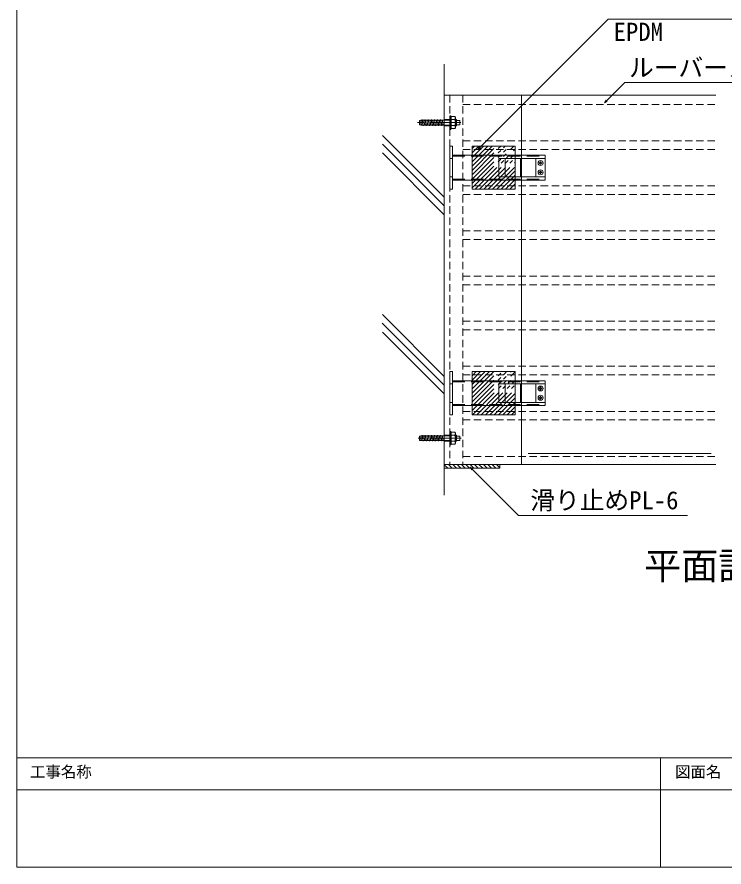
# Model space of a CAD drawing. Units: millimetres, scale not verified. Extents: x -1983 to 1977, y -1424 to 1384.
# Drawn here: x -1983 to -839, y -1424 to -48 of the extents above; entities that cross this region are included whole.
import ezdxf
from ezdxf.enums import TextEntityAlignment as Align

# ---------------------------------------------------------------- set-up
doc = ezdxf.new("R2010")
doc.units = ezdxf.units.MM
doc.header["$LTSCALE"] = 10
for name, pattern in [('CHAIN1', [8, 5, -1, 1, -1]), ('DASHED1', [1.8, 1.2, -0.6]), ('DASHED2', [3, 2, -1]), ('DOUBLE_CHAIN1', [8.8, 5, -1, 0.6, -0.6, 0.6, -1])]:
    doc.linetypes.add(name, pattern=pattern)
for name, color, linetype, lineweight in [('0-0', 2, 'Continuous', 18), ('0-1', 7, 'Continuous', 18), ('0-2', 7, 'Continuous', 18), ('0-9', 7, 'Continuous', 18), ('A-0', 6, 'Continuous', 18)]:
    doc.layers.add(name, color=color, linetype=linetype, lineweight=lineweight)
doc.styles.add('ＭＳ ゴシック', font='')
doc.styles.get('ＭＳ ゴシック').set_extended_font_data('MS Gothic')

msp = doc.modelspace()

# ---------------------------------------------------------------- linework, layer by layer
at = {"layer": '0-0'}
for p, q in [((-1261.61, -173.96), (-851.61, -173.96)), ((-1261.61, -771.96), (-851.61, -771.96))]:
    msp.add_line(p, q, dxfattribs=at)
at = {"layer": '0-0', "linetype": 'DASHED1'}
msp.add_line((-1261.61, -173.96), (-1261.61, -771.96), dxfattribs=at)
at = {"layer": '0-0', "color": 7, "linetype": 'DASHED1'}
for p, q in [((-1261.61, -188.96), (-851.61, -188.96)), ((-1261.61, -247.96), (-851.61, -247.96)), ((-1261.61, -261.96), (-851.61, -261.96)), ((-1261.61, -320.96), (-851.61, -320.96)), ((-1261.61, -334.96), (-851.61, -334.96)), ((-1261.61, -393.96), (-851.61, -393.96)), ((-1261.61, -407.96), (-851.61, -407.96)), ((-1261.61, -466.96), (-851.61, -466.96)), ((-1261.61, -480.96), (-851.61, -480.96)), ((-1261.61, -539.96), (-851.61, -539.96)), ((-1261.61, -553.96), (-851.61, -553.96)), ((-1261.61, -612.96), (-851.61, -612.96)), ((-1261.61, -626.96), (-851.61, -626.96)), ((-1261.61, -685.96), (-851.61, -685.96)), ((-1261.61, -699.96), (-851.61, -699.96)), ((-1261.61, -758.96), (-851.61, -758.96))]:
    msp.add_line(p, q, dxfattribs=at)
at = {"layer": '0-1'}
for p, q in [((-1291.61, -123.96), (-1291.61, -821.96)), ((-1291.61, -339.31), (-1391.61, -239.31)), ((-1291.61, -353.45), (-1391.61, -253.45)), ((-1291.61, -367.59), (-1391.61, -267.59)), ((-1291.61, -629.44), (-1391.61, -529.44)), ((-1291.61, -643.58), (-1392.1, -543.1)), ((-1291.61, -657.73), (-1391.61, -557.73))]:
    msp.add_line(p, q, dxfattribs=at)
at = {"layer": '0-2'}
for p, q in [((-1261.61, -173.96), (-1291.61, -173.96)), ((-1166.61, -173.96), (-1166.61, -771.96)), ((-1329.61, -214.46), (-1331.61, -214.96)), ((-1331.61, -214.96), (-1331.61, -221.96)), ((-1329.61, -214.46), (-1282.61, -214.46)), ((-1329.61, -214.46), (-1329.61, -222.45)), ((-1329.61, -215.45), (-1328.23, -222.45)), ((-1329.61, -215.62), (-1328.32, -222.95)), ((-1329.61, -216.39), (-1328.32, -222.95)), ((-1327.49, -213.46), (-1327.67, -214.46)), ((-1327.67, -214.46), (-1325.73, -223.45)), ((-1325.73, -223.45), (-1327.49, -213.46)), ((-1327.49, -213.46), (-1325.55, -222.45)), ((-1324.9, -213.96), (-1324.99, -214.46)), ((-1323.32, -222.95), (-1324.99, -214.46)), ((-1324.9, -213.96), (-1323.32, -222.95)), ((-1324.9, -213.96), (-1323.23, -222.45)), ((-1322.49, -213.46), (-1322.67, -214.46)), ((-1322.67, -214.46), (-1320.73, -223.45)), ((-1320.73, -223.45), (-1322.49, -213.46)), ((-1322.49, -213.46), (-1320.55, -222.45)), ((-1319.9, -213.96), (-1319.99, -214.46)), ((-1318.32, -222.95), (-1319.99, -214.46)), ((-1319.9, -213.96), (-1318.32, -222.95)), ((-1319.9, -213.96), (-1318.23, -222.45)), ((-1317.49, -213.46), (-1317.67, -214.46)), ((-1317.67, -214.46), (-1315.73, -223.45)), ((-1315.73, -223.45), (-1317.49, -213.46)), ((-1317.49, -213.46), (-1315.55, -222.45)), ((-1314.9, -213.96), (-1314.99, -214.46)), ((-1313.32, -222.95), (-1314.99, -214.46)), ((-1314.9, -213.96), (-1313.32, -222.95)), ((-1314.9, -213.96), (-1313.23, -222.45)), ((-1312.49, -213.46), (-1312.67, -214.46)), ((-1312.67, -214.46), (-1310.73, -223.45)), ((-1310.73, -223.45), (-1312.49, -213.46)), ((-1312.49, -213.46), (-1310.55, -222.45)), ((-1309.9, -213.96), (-1309.99, -214.46)), ((-1308.32, -222.95), (-1309.99, -214.46)), ((-1309.9, -213.96), (-1308.32, -222.95)), ((-1309.9, -213.96), (-1308.23, -222.45)), ((-1307.49, -213.46), (-1307.67, -214.46)), ((-1307.67, -214.46), (-1305.73, -223.45)), ((-1305.73, -223.45), (-1307.49, -213.46)), ((-1307.49, -213.46), (-1305.55, -222.45)), ((-1304.9, -213.96), (-1304.99, -214.46)), ((-1303.32, -222.95), (-1304.99, -214.46)), ((-1304.9, -213.96), (-1303.32, -222.95)), ((-1304.9, -213.96), (-1303.23, -222.45)), ((-1302.49, -213.46), (-1302.67, -214.46)), ((-1302.67, -214.46), (-1300.73, -223.45)), ((-1300.73, -223.45), (-1302.49, -213.46)), ((-1302.49, -213.46), (-1300.55, -222.45)), ((-1299.9, -213.96), (-1299.99, -214.46)), ((-1298.32, -222.95), (-1299.99, -214.46)), ((-1299.9, -213.96), (-1298.32, -222.95)), ((-1299.9, -213.96), (-1298.23, -222.45)), ((-1297.49, -213.46), (-1297.67, -214.46)), ((-1297.67, -214.46), (-1295.73, -223.45)), ((-1295.73, -223.45), (-1297.49, -213.46)), ((-1297.49, -213.46), (-1295.55, -222.45)), ((-1294.9, -213.96), (-1294.99, -214.46)), ((-1293.32, -222.95), (-1294.99, -214.46)), ((-1293.32, -222.95), (-1294.9, -213.96)), ((-1294.9, -213.96), (-1293.23, -222.45)), ((-1291.61, -213.46), (-1291.61, -223.46)), ((-1291.61, -213.46), (-1282.61, -213.46)), ((-1281.01, -207.46), (-1282.61, -207.46)), ((-1282.61, -207.96), (-1282.61, -228.96)), ((-1280.61, -211.96), (-1281.01, -207.46)), ((-1281.01, -229.46), (-1281.01, -207.46)), ((-1280.61, -208.64), (-1280.61, -228.27)), ((-1274.43, -213.55), (-1280.61, -213.55)), ((-1274.43, -213.55), (-1273.61, -210.21)), ((-1273.61, -210.21), (-1273.61, -226.71)), ((-1271.61, -213.46), (-1273.61, -213.46)), ((-1271.61, -213.46), (-1271.61, -223.46)), ((-1266.61, -214.96), (-1271.61, -214.96)), ((-1266.61, -214.96), (-1266.61, -221.96)), ((-1329.61, -222.45), (-1331.61, -221.96)), ((-1329.61, -222.45), (-1282.61, -222.45)), ((-1328.32, -222.95), (-1328.23, -222.45)), ((-1325.73, -223.45), (-1325.55, -222.45)), ((-1323.32, -222.95), (-1323.23, -222.45)), ((-1320.73, -223.45), (-1320.55, -222.45)), ((-1318.32, -222.95), (-1318.23, -222.45)), ((-1315.73, -223.45), (-1315.55, -222.45)), ((-1313.32, -222.95), (-1313.23, -222.45)), ((-1310.73, -223.45), (-1310.55, -222.45)), ((-1308.32, -222.95), (-1308.23, -222.45)), ((-1305.73, -223.45), (-1305.55, -222.45)), ((-1303.32, -222.95), (-1303.23, -222.45)), ((-1300.73, -223.45), (-1300.55, -222.45)), ((-1298.32, -222.95), (-1298.23, -222.45)), ((-1295.73, -223.45), (-1295.55, -222.45)), ((-1293.32, -222.95), (-1293.23, -222.45)), ((-1291.61, -223.45), (-1282.61, -223.45)), ((-1281.01, -229.46), (-1282.61, -229.46)), ((-1280.61, -224.96), (-1281.01, -229.46)), ((-1274.43, -223.36), (-1280.61, -223.36)), ((-1274.51, -228.27), (-1280.61, -228.27)), ((-1273.61, -226.71), (-1274.51, -228.27)), ((-1274.43, -223.36), (-1273.61, -226.71)), ((-1271.61, -223.46), (-1273.61, -223.46)), ((-1266.61, -221.96), (-1271.61, -221.96)), ((-1282.61, -256.46), (-1278.11, -256.46)), ((-1278.11, -256.46), (-1278.11, -326.46)), ((-1246.61, -256.46), (-1176.61, -256.46)), ((-1246.61, -256.46), (-1246.61, -326.46)), ((-1237.22, -261.8), (-1234.72, -257.47)), ((-1237.22, -261.8), (-1232.89, -259.3)), ((-1176.61, -256.46), (-1176.61, -326.46)), ((-1282.61, -276.46), (-1278.11, -276.46)), ((-1203.11, -276.46), (-1128.11, -276.46)), ((-1193.11, -276.46), (-1193.11, -306.46)), ((-1168.11, -276.46), (-1168.11, -306.46)), ((-1143.11, -276.46), (-1143.11, -306.46)), ((-1136.68, -283.48), (-1137.64, -283.49)), ((-1136.68, -284.43), (-1137.64, -284.42)), ((-1136.68, -283.48), (-1136.28, -283.29)), ((-1136.68, -284.43), (-1136.28, -284.62)), ((-1136.09, -282.89), (-1136.28, -283.29)), ((-1136.09, -285.03), (-1136.28, -284.62)), ((-1136.09, -282.89), (-1136.07, -281.93)), ((-1136.09, -285.03), (-1136.07, -285.98)), ((-1135.13, -282.89), (-1135.15, -281.93)), ((-1135.13, -285.03), (-1135.15, -285.98)), ((-1135.13, -282.89), (-1134.95, -283.29)), ((-1135.13, -285.03), (-1134.95, -284.62)), ((-1134.54, -283.48), (-1134.95, -283.29)), ((-1134.54, -284.43), (-1134.95, -284.62)), ((-1134.54, -283.48), (-1133.59, -283.49)), ((-1134.54, -284.43), (-1133.59, -284.42)), ((-1136.68, -298.48), (-1137.64, -298.49)), ((-1136.68, -299.43), (-1137.64, -299.42)), ((-1136.68, -298.48), (-1136.28, -298.29)), ((-1136.68, -299.43), (-1136.28, -299.62)), ((-1136.09, -297.89), (-1136.28, -298.29)), ((-1136.09, -300.03), (-1136.28, -299.62)), ((-1136.09, -297.89), (-1136.07, -296.93)), ((-1136.09, -300.03), (-1136.07, -300.98)), ((-1135.13, -297.89), (-1135.15, -296.93)), ((-1135.13, -300.03), (-1135.15, -300.98)), ((-1135.13, -297.89), (-1134.95, -298.29)), ((-1135.13, -300.03), (-1134.95, -299.62)), ((-1134.54, -298.48), (-1134.95, -298.29)), ((-1134.54, -299.43), (-1134.95, -299.62)), ((-1134.54, -298.48), (-1133.59, -298.49)), ((-1134.54, -299.43), (-1133.59, -299.42)), ((-1282.61, -306.46), (-1278.11, -306.46)), ((-1278.11, -311.46), (-1128.11, -311.46)), ((-1246.61, -326.46), (-1176.61, -326.46)), ((-1282.61, -621.46), (-1278.11, -621.46)), ((-1278.11, -621.46), (-1278.11, -691.46)), ((-1246.61, -621.46), (-1246.61, -691.46)), ((-1246.61, -621.46), (-1176.61, -621.46)), ((-1176.61, -621.46), (-1176.61, -691.46)), ((-1282.61, -641.46), (-1278.11, -641.46)), ((-1203.11, -641.46), (-1128.11, -641.46)), ((-1193.11, -641.46), (-1193.11, -671.46)), ((-1168.11, -641.46), (-1168.11, -671.46)), ((-1143.11, -641.46), (-1143.11, -671.46)), ((-1136.68, -648.48), (-1137.64, -648.49)), ((-1136.68, -649.43), (-1137.64, -649.42)), ((-1136.68, -648.48), (-1136.28, -648.29)), ((-1136.68, -649.43), (-1136.28, -649.62)), ((-1136.09, -647.89), (-1136.28, -648.29)), ((-1136.09, -650.03), (-1136.28, -649.62)), ((-1136.09, -647.89), (-1136.07, -646.93)), ((-1136.09, -650.03), (-1136.07, -650.98)), ((-1135.13, -647.89), (-1135.15, -646.93)), ((-1135.13, -650.03), (-1135.15, -650.98)), ((-1135.13, -647.89), (-1134.95, -648.29)), ((-1135.13, -650.03), (-1134.95, -649.62)), ((-1134.54, -648.48), (-1134.95, -648.29)), ((-1134.54, -649.43), (-1134.95, -649.62)), ((-1134.54, -648.48), (-1133.59, -648.49)), ((-1134.54, -649.43), (-1133.59, -649.42)), ((-1282.61, -671.46), (-1278.11, -671.46)), ((-1136.68, -663.48), (-1137.64, -663.49)), ((-1136.68, -664.43), (-1137.64, -664.42)), ((-1136.68, -663.48), (-1136.28, -663.29)), ((-1136.68, -664.43), (-1136.28, -664.62)), ((-1136.09, -662.89), (-1136.28, -663.29)), ((-1136.09, -665.03), (-1136.28, -664.62)), ((-1136.09, -662.89), (-1136.07, -661.93)), ((-1136.09, -665.03), (-1136.07, -665.98)), ((-1135.13, -662.89), (-1135.15, -661.93)), ((-1135.13, -665.03), (-1135.15, -665.98)), ((-1135.13, -662.89), (-1134.95, -663.29)), ((-1135.13, -665.03), (-1134.95, -664.62)), ((-1134.54, -663.48), (-1134.95, -663.29)), ((-1134.54, -664.43), (-1134.95, -664.62)), ((-1134.54, -663.48), (-1133.59, -663.49)), ((-1134.54, -664.43), (-1133.59, -664.42)), ((-1278.11, -676.46), (-1128.11, -676.46)), ((-1246.61, -691.46), (-1176.61, -691.46)), ((-1329.61, -725.46), (-1331.61, -725.96)), ((-1331.61, -725.96), (-1331.61, -732.96)), ((-1329.61, -725.46), (-1282.61, -725.46)), ((-1329.61, -725.46), (-1329.61, -733.45)), ((-1329.61, -726.45), (-1328.23, -733.45)), ((-1329.61, -726.62), (-1328.32, -733.95)), ((-1329.61, -727.39), (-1328.32, -733.95)), ((-1327.49, -724.46), (-1327.67, -725.46)), ((-1327.67, -725.46), (-1325.73, -734.45)), ((-1325.73, -734.45), (-1327.49, -724.46)), ((-1327.49, -724.46), (-1325.55, -733.45)), ((-1324.9, -724.96), (-1324.99, -725.46)), ((-1323.32, -733.95), (-1324.99, -725.46)), ((-1324.9, -724.96), (-1323.32, -733.95)), ((-1324.9, -724.96), (-1323.23, -733.45)), ((-1322.49, -724.46), (-1322.67, -725.46)), ((-1322.67, -725.46), (-1320.73, -734.45)), ((-1320.73, -734.45), (-1322.49, -724.46)), ((-1322.49, -724.46), (-1320.55, -733.45)), ((-1319.9, -724.96), (-1319.99, -725.46)), ((-1318.32, -733.95), (-1319.99, -725.46)), ((-1319.9, -724.96), (-1318.32, -733.95)), ((-1319.9, -724.96), (-1318.23, -733.45)), ((-1317.49, -724.46), (-1317.67, -725.46)), ((-1317.67, -725.46), (-1315.73, -734.45)), ((-1315.73, -734.45), (-1317.49, -724.46)), ((-1317.49, -724.46), (-1315.55, -733.45)), ((-1314.9, -724.96), (-1314.99, -725.46)), ((-1313.32, -733.95), (-1314.99, -725.46)), ((-1314.9, -724.96), (-1313.32, -733.95)), ((-1314.9, -724.96), (-1313.23, -733.45)), ((-1312.49, -724.46), (-1312.67, -725.46)), ((-1312.67, -725.46), (-1310.73, -734.45)), ((-1310.73, -734.45), (-1312.49, -724.46)), ((-1312.49, -724.46), (-1310.55, -733.45)), ((-1309.9, -724.96), (-1309.99, -725.46)), ((-1308.32, -733.95), (-1309.99, -725.46)), ((-1309.9, -724.96), (-1308.32, -733.95)), ((-1309.9, -724.96), (-1308.23, -733.45)), ((-1307.49, -724.46), (-1307.67, -725.46)), ((-1307.67, -725.46), (-1305.73, -734.45)), ((-1305.73, -734.45), (-1307.49, -724.46)), ((-1307.49, -724.46), (-1305.55, -733.45)), ((-1304.9, -724.96), (-1304.99, -725.46)), ((-1303.32, -733.95), (-1304.99, -725.46)), ((-1304.9, -724.96), (-1303.32, -733.95)), ((-1304.9, -724.96), (-1303.23, -733.45)), ((-1302.49, -724.46), (-1302.67, -725.46)), ((-1302.67, -725.46), (-1300.73, -734.45)), ((-1300.73, -734.45), (-1302.49, -724.46)), ((-1302.49, -724.46), (-1300.55, -733.45)), ((-1299.9, -724.96), (-1299.99, -725.46)), ((-1298.32, -733.95), (-1299.99, -725.46)), ((-1299.9, -724.96), (-1298.32, -733.95)), ((-1299.9, -724.96), (-1298.23, -733.45)), ((-1297.49, -724.46), (-1297.67, -725.46)), ((-1297.67, -725.46), (-1295.73, -734.45)), ((-1295.73, -734.45), (-1297.49, -724.46)), ((-1297.49, -724.46), (-1295.55, -733.45)), ((-1294.9, -724.96), (-1294.99, -725.46)), ((-1293.32, -733.95), (-1294.99, -725.46)), ((-1293.32, -733.95), (-1294.9, -724.96)), ((-1294.9, -724.96), (-1293.23, -733.45)), ((-1291.61, -724.46), (-1291.61, -734.46)), ((-1291.61, -724.46), (-1282.61, -724.46)), ((-1281.01, -718.46), (-1282.61, -718.46)), ((-1282.61, -718.46), (-1282.61, -740.46)), ((-1280.61, -722.96), (-1281.01, -718.46)), ((-1281.01, -740.46), (-1281.01, -718.46)), ((-1280.61, -719.64), (-1280.61, -739.27)), ((-1274.43, -724.55), (-1280.61, -724.55)), ((-1274.43, -724.55), (-1273.61, -721.21)), ((-1273.61, -721.21), (-1273.61, -737.71)), ((-1271.61, -724.46), (-1273.61, -724.46)), ((-1271.61, -724.46), (-1271.61, -734.46)), ((-1266.61, -725.96), (-1271.61, -725.96)), ((-1266.61, -725.96), (-1266.61, -732.96)), ((-1329.61, -733.45), (-1331.61, -732.96)), ((-1329.61, -733.45), (-1282.61, -733.45)), ((-1328.32, -733.95), (-1328.23, -733.45)), ((-1325.73, -734.45), (-1325.55, -733.45)), ((-1323.32, -733.95), (-1323.23, -733.45)), ((-1320.73, -734.45), (-1320.55, -733.45)), ((-1318.32, -733.95), (-1318.23, -733.45)), ((-1315.73, -734.45), (-1315.55, -733.45)), ((-1313.32, -733.95), (-1313.23, -733.45)), ((-1310.73, -734.45), (-1310.55, -733.45)), ((-1308.32, -733.95), (-1308.23, -733.45)), ((-1305.73, -734.45), (-1305.55, -733.45)), ((-1303.32, -733.95), (-1303.23, -733.45)), ((-1300.73, -734.45), (-1300.55, -733.45)), ((-1298.32, -733.95), (-1298.23, -733.45)), ((-1295.73, -734.45), (-1295.55, -733.45)), ((-1293.32, -733.95), (-1293.23, -733.45)), ((-1291.61, -734.45), (-1282.61, -734.45)), ((-1281.01, -740.46), (-1282.61, -740.46)), ((-1280.61, -735.96), (-1281.01, -740.46)), ((-1274.43, -734.36), (-1280.61, -734.36)), ((-1274.51, -739.27), (-1280.61, -739.27)), ((-1273.61, -737.71), (-1274.51, -739.27)), ((-1274.43, -734.36), (-1273.61, -737.71)), ((-1271.61, -734.46), (-1273.61, -734.46)), ((-1266.61, -732.96), (-1271.61, -732.96)), ((-1261.61, -771.96), (-1291.61, -771.96)), ((-1291.61, -772.32), (-1285.97, -777.96)), ((-1291.61, -777.96), (-1201.61, -777.96)), ((-1284.9, -771.96), (-1278.9, -777.96)), ((-1277.83, -771.96), (-1271.83, -777.96)), ((-1270.76, -771.96), (-1264.76, -777.96)), ((-1263.69, -771.96), (-1257.69, -777.96)), ((-1256.62, -771.96), (-1250.62, -777.96)), ((-1249.55, -771.96), (-1243.55, -777.96)), ((-1242.48, -771.96), (-1236.48, -777.96)), ((-1235.4, -771.96), (-1229.4, -777.96)), ((-1228.33, -771.96), (-1222.33, -777.96)), ((-1221.26, -771.96), (-1215.26, -777.96)), ((-1214.19, -771.96), (-1208.19, -777.96)), ((-1207.12, -771.96), (-1201.61, -777.47)), ((-1201.61, -771.96), (-1201.61, -777.96))]:
    msp.add_line(p, q, dxfattribs=at)
at = {"layer": '0-2', "linetype": 'DASHED1'}
msp.add_line((-1282.61, -173.96), (-1282.61, -771.96), dxfattribs=at)
at = {"layer": '0-2', "linetype": 'CHAIN1'}
for p, q in [((-1264.83, -218.46), (-1340.01, -218.46)), ((-1264.05, -729.46), (-1340.01, -729.46))]:
    msp.add_line(p, q, dxfattribs=at)
at = {"layer": '0-2', "linetype": 'DOUBLE_CHAIN1'}
for p, q in [((-1246.61, -324.23), (-1178.84, -256.46)), ((-1246.61, -317.16), (-1185.91, -256.46)), ((-1246.61, -310.08), (-1192.98, -256.46)), ((-1246.61, -303.01), (-1200.05, -256.46)), ((-1246.61, -295.94), (-1207.13, -256.46)), ((-1246.61, -288.87), (-1214.2, -256.46)), ((-1246.61, -281.8), (-1221.27, -256.46)), ((-1246.61, -274.73), (-1228.34, -256.46)), ((-1246.61, -267.66), (-1235.41, -256.46)), ((-1246.61, -260.59), (-1242.48, -256.46)), ((-1241.77, -326.46), (-1176.61, -261.3)), ((-1234.7, -326.46), (-1176.61, -268.37)), ((-1227.63, -326.46), (-1176.61, -275.44)), ((-1220.56, -326.46), (-1176.61, -282.51)), ((-1213.49, -326.46), (-1176.61, -289.58)), ((-1206.41, -326.46), (-1176.61, -296.65)), ((-1199.34, -326.46), (-1176.61, -303.72)), ((-1192.27, -326.46), (-1176.61, -310.8)), ((-1185.2, -326.46), (-1176.61, -317.87)), ((-1178.13, -326.46), (-1176.61, -324.94)), ((-1246.61, -684.85), (-1183.22, -621.46)), ((-1246.61, -677.78), (-1190.29, -621.46)), ((-1246.61, -670.71), (-1197.36, -621.46)), ((-1246.61, -663.64), (-1204.43, -621.46)), ((-1246.61, -656.57), (-1211.5, -621.46)), ((-1246.61, -649.5), (-1218.57, -621.46)), ((-1246.61, -642.42), (-1225.64, -621.46)), ((-1246.61, -635.35), (-1232.71, -621.46)), ((-1246.61, -628.28), (-1239.78, -621.46)), ((-1246.15, -691.46), (-1176.61, -621.92)), ((-1239.07, -691.46), (-1176.61, -628.99)), ((-1232, -691.46), (-1176.61, -636.06)), ((-1224.93, -691.46), (-1176.61, -643.14)), ((-1217.86, -691.46), (-1176.61, -650.21)), ((-1210.79, -691.46), (-1176.61, -657.28)), ((-1203.72, -691.46), (-1176.61, -664.35)), ((-1196.65, -691.46), (-1176.61, -671.42)), ((-1189.58, -691.46), (-1176.61, -678.49)), ((-1182.51, -691.46), (-1176.61, -685.56))]:
    msp.add_line(p, q, dxfattribs=at)
at = {"layer": '0-2', "linetype": 'DASHED2'}
for p, q in [((-1278.11, -273.06), (-1128.11, -273.06)), ((-1278.11, -309.86), (-1128.11, -309.86)), ((-1278.11, -638.06), (-1128.11, -638.06)), ((-1278.11, -674.86), (-1128.11, -674.86))]:
    msp.add_line(p, q, dxfattribs=at)
at = {"layer": '0-2'}
for points in [[(-1273.61, -210.21), (-1274.51, -208.64), (-1280.61, -208.64)], [(-1282.61, -256.46), (-1282.61, -326.46), (-1278.11, -326.46)], [(-1278.11, -271.46), (-1128.11, -271.46), (-1128.11, -311.46)], [(-1203.11, -276.46), (-1203.11, -306.46), (-1128.11, -306.46)], [(-1282.61, -621.46), (-1282.61, -691.46), (-1278.11, -691.46)], [(-1278.11, -636.46), (-1128.11, -636.46), (-1128.11, -676.46)], [(-1203.11, -641.46), (-1203.11, -671.46), (-1128.11, -671.46)], [(-1273.61, -721.21), (-1274.51, -719.64), (-1280.61, -719.64)]]:
    msp.add_lwpolyline(points, dxfattribs=at)
for centre in [(-1135.61, -283.96), (-1135.61, -298.96), (-1135.61, -648.96), (-1135.61, -663.96)]:
    msp.add_circle(centre, 4, dxfattribs=at)
for centre, radius, start, end in [((-1288.61, -218.46), 15, 340.90288, 19.09647), ((-1135.61, -283.96), 2.08, 167.11888, 192.88112), ((-1135.61, -283.96), 2.08, 77.11888, 102.88112), ((-1135.61, -283.96), 2.08, 257.11888, 282.88112), ((-1135.61, -283.96), 2.08, 347.11888, 12.88112), ((-1135.61, -298.96), 2.08, 167.11888, 192.88112), ((-1135.61, -298.96), 2.08, 77.11888, 102.88112), ((-1135.61, -298.96), 2.08, 257.11888, 282.88112), ((-1135.61, -298.96), 2.08, 347.11888, 12.88112), ((-1135.61, -648.96), 2.08, 167.11888, 192.88112), ((-1135.61, -648.96), 2.08, 77.11888, 102.88112), ((-1135.61, -648.96), 2.08, 257.11888, 282.88112), ((-1135.61, -648.96), 2.08, 347.11888, 12.88112), ((-1135.61, -663.96), 2.08, 167.11888, 192.88112), ((-1135.61, -663.96), 2.08, 77.11888, 102.88112), ((-1135.61, -663.96), 2.08, 257.11888, 282.88112), ((-1135.61, -663.96), 2.08, 347.11888, 12.88112), ((-1288.61, -729.46), 15, 340.90288, 19.09647)]:
    msp.add_arc(centre, radius, start, end, dxfattribs=at)
at = {"layer": '0-9'}
for p, q in [((-1237.22, -261.8), (-1026.16, -50.74)), ((-657.11, -50.74), (-1026.16, -50.74)), ((-1031.95, -186.37), (-999.41, -153.82)), ((-999.41, -153.82), (-677.96, -153.82)), ((-1031.95, -186.37), (-1029.45, -182.04)), ((-1031.95, -186.37), (-1027.62, -183.87)), ((-1155.88, -754.41), (-859.34, -754.41)), ((-1249.46, -776.16), (-1245.13, -778.66)), ((-1249.46, -776.16), (-1246.96, -780.49)), ((-1249.46, -776.16), (-1171.21, -854.41)), ((-1171.21, -854.41), (-897.78, -854.41))]:
    msp.add_line(p, q, dxfattribs=at)
at = {"layer": 'A-0'}
for p, q in [((-1983.47, -1423.72), (-1983.47, 1384.2)), ((-1983.47, -1246.9), (1977.17, -1246.9)), ((-941.22, -1246.9), (-941.22, -1423.72)), ((-1983.47, -1298.6), (1977.17, -1298.6)), ((-1983.47, -1423.72), (1977.17, -1423.72))]:
    msp.add_line(p, q, dxfattribs=at)

# ---------------------------------------------------------------- texts
at = {"layer": '0-9', "style": 'ＭＳ ゴシック'}
for s, height, p in [('EPDM', 29.33, (-1017.31, -94.91)), ('ルーバーメース', 29.33, (-992.41, -152.82)), ('滑り止めPL-6', 29.33, (-1152.24, -853.41)), ('平面詳細図', 43.99, (-967.88, -971.41))]:
    msp.add_text(s, height=height, dxfattribs=at).set_placement(p, align=Align.BOTTOM_LEFT)
at = {"layer": 'A-0', "color": 7, "style": 'ＭＳ ゴシック'}
for s, p in [('工事名称', (-1962.42, -1284.24)), ('図面名', (-917.88, -1284.24))]:
    msp.add_text(s, height=18.33, dxfattribs=at).set_placement(p, align=Align.BOTTOM_LEFT)

doc.saveas('drawing.dxf')
